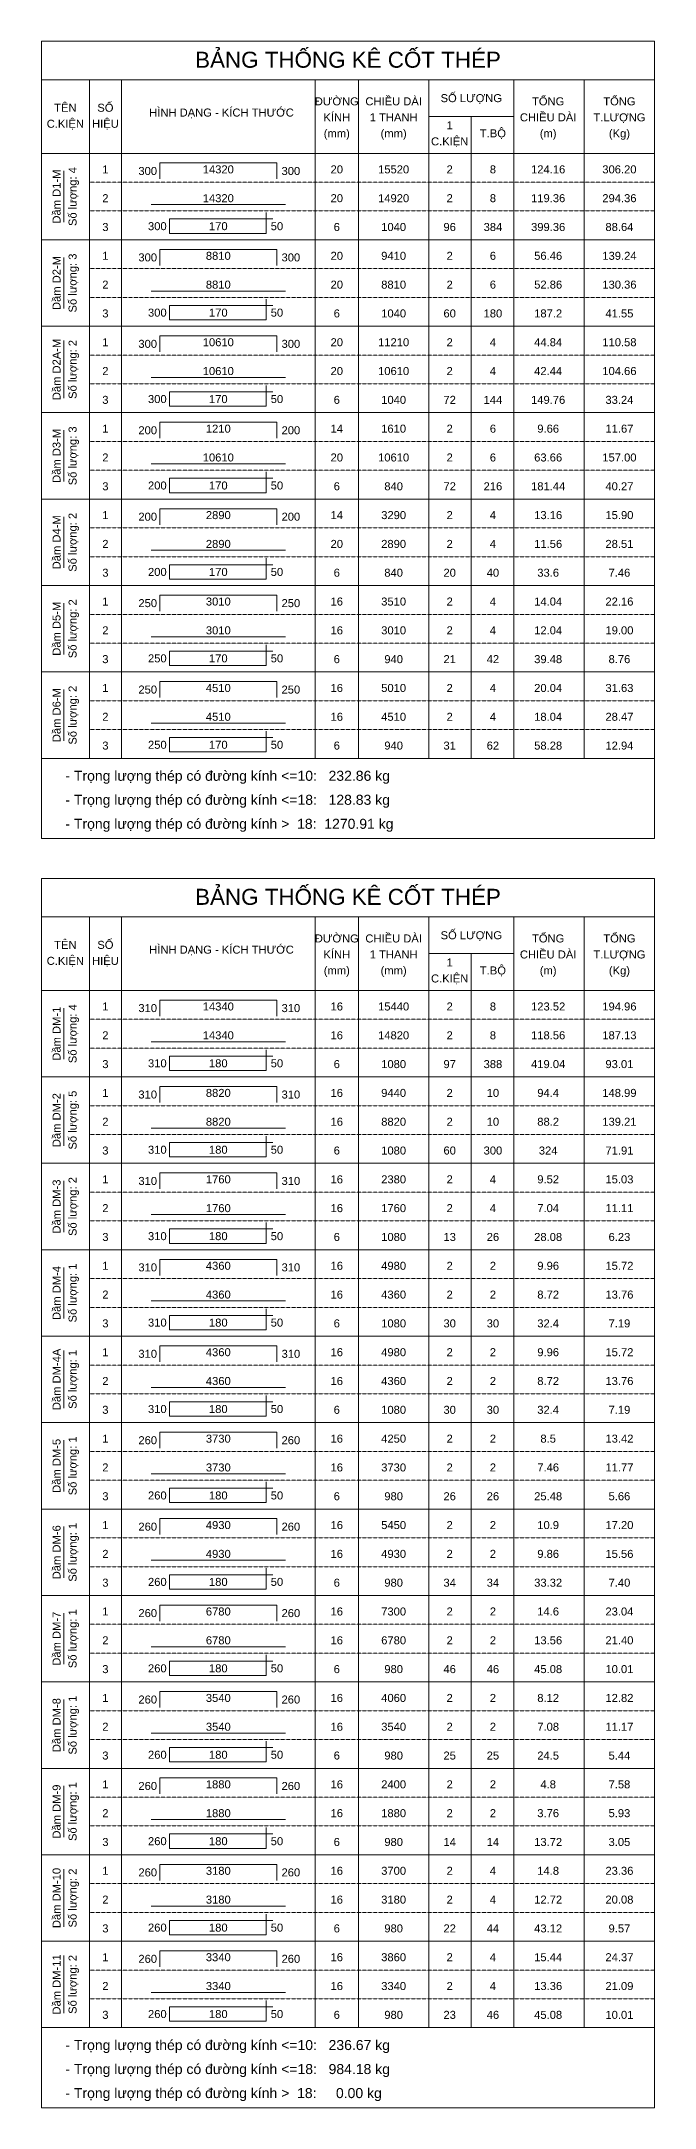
# Model space of a CAD drawing. Header units: inches. Extents: x 0 to 9575, y -6398350 to -6344425.
# Drawn here: x 0 to 9575, y -6376700 to -6344425 of the extents above; entities that cross this region are included whole.
import ezdxf
from ezdxf.enums import TextEntityAlignment as Align

# ---------------------------------------------------------------- set-up
doc = ezdxf.new("R2010")
doc.units = ezdxf.units.IN
doc.header["$MEASUREMENT"] = 0
doc.linetypes.add('HIDDENX2', pattern=[0.75, 0.5, -0.25])
for name, color, linetype, lineweight in [('Bao', 2, 'Continuous', 0), ('NetMo', 9, 'HIDDENX2', 0), ('Steel', 4, 'Continuous', 0), ('Text', 2, 'Continuous', 0), ('TextThep', 7, 'Continuous', 0)]:
    doc.layers.add(name, color=color, linetype=linetype, lineweight=lineweight)
doc.styles.add('Hoa', font='micross_0.ttf')
doc.styles.add('Thuong', font='micross_0.ttf')

msp = doc.modelspace()

# ---------------------------------------------------------------- linework, layer by layer
at = {"layer": 'Bao'}
for p, q in [((0, -6344425), (9575, -6344425)), ((0, -6344425), (0, -6356875)), ((9575, -6344425), (9575, -6356875)), ((0, -6345025), (9575, -6345025)), ((750, -6345025), (750, -6355625)), ((1250, -6345025), (1250, -6355625)), ((4275, -6345025), (4275, -6355625)), ((4950, -6345025), (4950, -6355625)), ((6050, -6345025), (6050, -6355625)), ((7375, -6345025), (7375, -6355625)), ((8475, -6345025), (8475, -6355625)), ((6050, -6345600), (7375, -6345600)), ((6712.5, -6345600), (6712.5, -6355625)), ((0, -6346175), (9575, -6346175)), ((0, -6357500), (9575, -6357500)), ((0, -6357500), (0, -6376700)), ((9575, -6357500), (9575, -6376700)), ((0, -6358100), (9575, -6358100)), ((750, -6358100), (750, -6375450)), ((1250, -6358100), (1250, -6375450)), ((4275, -6358100), (4275, -6375450)), ((4950, -6358100), (4950, -6375450)), ((6050, -6358100), (6050, -6375450)), ((7375, -6358100), (7375, -6375450)), ((8475, -6358100), (8475, -6375450)), ((6050, -6358675), (7375, -6358675)), ((6712.5, -6358675), (6712.5, -6375450)), ((0, -6359250), (9575, -6359250))]:
    msp.add_line(p, q, dxfattribs=at)
at = {"layer": 'NetMo'}
for p, q in [((750, -6346625), (9575, -6346625)), ((750, -6347075), (9575, -6347075)), ((750, -6347525), (9575, -6347525)), ((750, -6347975), (9575, -6347975)), ((750, -6348425), (9575, -6348425)), ((750, -6348875), (9575, -6348875)), ((750, -6349325), (9575, -6349325)), ((750, -6349775), (9575, -6349775)), ((750, -6350225), (9575, -6350225)), ((750, -6350675), (9575, -6350675)), ((750, -6351125), (9575, -6351125)), ((750, -6351575), (9575, -6351575)), ((750, -6352025), (9575, -6352025)), ((750, -6352475), (9575, -6352475)), ((750, -6352925), (9575, -6352925)), ((750, -6353375), (9575, -6353375)), ((750, -6353825), (9575, -6353825)), ((750, -6354275), (9575, -6354275)), ((750, -6354725), (9575, -6354725)), ((750, -6355175), (9575, -6355175)), ((750, -6355625), (9575, -6355625)), ((750, -6359700), (9575, -6359700)), ((750, -6360150), (9575, -6360150)), ((750, -6360600), (9575, -6360600)), ((750, -6361050), (9575, -6361050)), ((750, -6361500), (9575, -6361500)), ((750, -6361950), (9575, -6361950)), ((750, -6362400), (9575, -6362400)), ((750, -6362850), (9575, -6362850)), ((750, -6363300), (9575, -6363300)), ((750, -6363750), (9575, -6363750)), ((750, -6364200), (9575, -6364200)), ((750, -6364650), (9575, -6364650)), ((750, -6365100), (9575, -6365100)), ((750, -6365550), (9575, -6365550)), ((750, -6366000), (9575, -6366000)), ((750, -6366450), (9575, -6366450)), ((750, -6366900), (9575, -6366900)), ((750, -6367350), (9575, -6367350)), ((750, -6367800), (9575, -6367800)), ((750, -6368250), (9575, -6368250)), ((750, -6368700), (9575, -6368700)), ((750, -6369150), (9575, -6369150)), ((750, -6369600), (9575, -6369600)), ((750, -6370050), (9575, -6370050)), ((750, -6370500), (9575, -6370500)), ((750, -6370950), (9575, -6370950)), ((750, -6371400), (9575, -6371400)), ((750, -6371850), (9575, -6371850)), ((750, -6372300), (9575, -6372300)), ((750, -6372750), (9575, -6372750)), ((750, -6373200), (9575, -6373200)), ((750, -6373650), (9575, -6373650)), ((750, -6374100), (9575, -6374100)), ((750, -6374550), (9575, -6374550)), ((750, -6375000), (9575, -6375000)), ((750, -6375450), (9575, -6375450))]:
    msp.add_line(p, q, dxfattribs=at)
at = {"layer": 'Steel'}
for points in [[(1850, -6346575), (1850, -6346325), (3675, -6346325), (3675, -6346575)], [(1712.5, -6346975), (3812.5, -6346975)], [(3612.5, -6347200), (2000, -6347200), (2000, -6347425), (3512.5, -6347425), (3512.5, -6347100)], [(1850, -6347925), (1850, -6347675), (3675, -6347675), (3675, -6347925)], [(1712.5, -6348325), (3812.5, -6348325)], [(3612.5, -6348550), (2000, -6348550), (2000, -6348775), (3512.5, -6348775), (3512.5, -6348450)], [(1850, -6349275), (1850, -6349025), (3675, -6349025), (3675, -6349275)], [(1712.5, -6349675), (3812.5, -6349675)], [(3612.5, -6349900), (2000, -6349900), (2000, -6350125), (3512.5, -6350125), (3512.5, -6349800)], [(1850, -6350625), (1850, -6350375), (3675, -6350375), (3675, -6350625)], [(1712.5, -6351025), (3812.5, -6351025)], [(3612.5, -6351250), (2000, -6351250), (2000, -6351475), (3512.5, -6351475), (3512.5, -6351150)], [(1850, -6351975), (1850, -6351725), (3675, -6351725), (3675, -6351975)], [(1712.5, -6352375), (3812.5, -6352375)], [(3612.5, -6352600), (2000, -6352600), (2000, -6352825), (3512.5, -6352825), (3512.5, -6352500)], [(1850, -6353325), (1850, -6353075), (3675, -6353075), (3675, -6353325)], [(1712.5, -6353725), (3812.5, -6353725)], [(3612.5, -6353950), (2000, -6353950), (2000, -6354175), (3512.5, -6354175), (3512.5, -6353850)], [(1850, -6354675), (1850, -6354425), (3675, -6354425), (3675, -6354675)], [(1712.5, -6355075), (3812.5, -6355075)], [(3612.5, -6355300), (2000, -6355300), (2000, -6355525), (3512.5, -6355525), (3512.5, -6355200)], [(1850, -6359650), (1850, -6359400), (3675, -6359400), (3675, -6359650)], [(1712.5, -6360050), (3812.5, -6360050)], [(3612.5, -6360275), (2000, -6360275), (2000, -6360500), (3512.5, -6360500), (3512.5, -6360175)], [(1850, -6361000), (1850, -6360750), (3675, -6360750), (3675, -6361000)], [(1712.5, -6361400), (3812.5, -6361400)], [(3612.5, -6361625), (2000, -6361625), (2000, -6361850), (3512.5, -6361850), (3512.5, -6361525)], [(1850, -6362350), (1850, -6362100), (3675, -6362100), (3675, -6362350)], [(1712.5, -6362750), (3812.5, -6362750)], [(3612.5, -6362975), (2000, -6362975), (2000, -6363200), (3512.5, -6363200), (3512.5, -6362875)], [(1850, -6363700), (1850, -6363450), (3675, -6363450), (3675, -6363700)], [(1712.5, -6364100), (3812.5, -6364100)], [(3612.5, -6364325), (2000, -6364325), (2000, -6364550), (3512.5, -6364550), (3512.5, -6364225)], [(1850, -6365050), (1850, -6364800), (3675, -6364800), (3675, -6365050)], [(1712.5, -6365450), (3812.5, -6365450)], [(3612.5, -6365675), (2000, -6365675), (2000, -6365900), (3512.5, -6365900), (3512.5, -6365575)], [(1850, -6366400), (1850, -6366150), (3675, -6366150), (3675, -6366400)], [(1712.5, -6366800), (3812.5, -6366800)], [(3612.5, -6367025), (2000, -6367025), (2000, -6367250), (3512.5, -6367250), (3512.5, -6366925)], [(1850, -6367750), (1850, -6367500), (3675, -6367500), (3675, -6367750)], [(1712.5, -6368150), (3812.5, -6368150)], [(3612.5, -6368375), (2000, -6368375), (2000, -6368600), (3512.5, -6368600), (3512.5, -6368275)], [(1850, -6369100), (1850, -6368850), (3675, -6368850), (3675, -6369100)], [(1712.5, -6369500), (3812.5, -6369500)], [(3612.5, -6369725), (2000, -6369725), (2000, -6369950), (3512.5, -6369950), (3512.5, -6369625)], [(1850, -6370450), (1850, -6370200), (3675, -6370200), (3675, -6370450)], [(1712.5, -6370850), (3812.5, -6370850)], [(3612.5, -6371075), (2000, -6371075), (2000, -6371300), (3512.5, -6371300), (3512.5, -6370975)], [(1850, -6371800), (1850, -6371550), (3675, -6371550), (3675, -6371800)], [(1712.5, -6372200), (3812.5, -6372200)], [(3612.5, -6372425), (2000, -6372425), (2000, -6372650), (3512.5, -6372650), (3512.5, -6372325)], [(1850, -6373150), (1850, -6372900), (3675, -6372900), (3675, -6373150)], [(1712.5, -6373550), (3812.5, -6373550)], [(3612.5, -6373775), (2000, -6373775), (2000, -6374000), (3512.5, -6374000), (3512.5, -6373675)], [(1850, -6374500), (1850, -6374250), (3675, -6374250), (3675, -6374500)], [(1712.5, -6374900), (3812.5, -6374900)], [(3612.5, -6375125), (2000, -6375125), (2000, -6375350), (3512.5, -6375350), (3512.5, -6375025)]]:
    msp.add_lwpolyline(points, dxfattribs=at)
at = {"layer": 'Text'}
for p, q in [((350, -6347250), (350, -6346450)), ((0, -6347525), (9575, -6347525)), ((350, -6348600), (350, -6347800)), ((0, -6348875), (9575, -6348875)), ((350, -6350000), (350, -6349100)), ((0, -6350225), (9575, -6350225)), ((350, -6351300), (350, -6350500)), ((0, -6351575), (9575, -6351575)), ((350, -6352650), (350, -6351850)), ((0, -6352925), (9575, -6352925)), ((350, -6354000), (350, -6353200)), ((0, -6354275), (9575, -6354275)), ((350, -6355350), (350, -6354550)), ((0, -6355625), (9575, -6355625)), ((0, -6355625), (9575, -6355625)), ((0, -6356875), (9575, -6356875)), ((350, -6360325), (350, -6359525)), ((0, -6360600), (9575, -6360600)), ((350, -6361675), (350, -6360875)), ((0, -6361950), (9575, -6361950)), ((350, -6363025), (350, -6362225)), ((0, -6363300), (9575, -6363300)), ((350, -6364375), (350, -6363575)), ((0, -6364650), (9575, -6364650)), ((350, -6365775), (350, -6364875)), ((0, -6366000), (9575, -6366000)), ((350, -6367075), (350, -6366275)), ((0, -6367350), (9575, -6367350)), ((350, -6368425), (350, -6367625)), ((0, -6368700), (9575, -6368700)), ((350, -6369775), (350, -6368975)), ((0, -6370050), (9575, -6370050)), ((350, -6371125), (350, -6370325)), ((0, -6371400), (9575, -6371400)), ((350, -6372475), (350, -6371675)), ((0, -6372750), (9575, -6372750)), ((350, -6373875), (350, -6372975)), ((0, -6374100), (9575, -6374100)), ((350, -6375225), (350, -6374325)), ((0, -6375450), (9575, -6375450)), ((0, -6375450), (9575, -6375450)), ((0, -6376700), (9575, -6376700))]:
    msp.add_line(p, q, dxfattribs=at)

# ---------------------------------------------------------------- texts
at = {"layer": 'Text', "color": 4, "style": 'Hoa'}
for p in [(4787.5, -6344837.5), (4787.5, -6357912.5)]:
    msp.add_text('BẢNG THỐNG KÊ CỐT THÉP', height=250, dxfattribs=at).set_placement(p, align=Align.CENTER)
at = {"layer": 'Text'}
for s, style, p in [('CHIỀU DÀI', 'Hoa', (5500, -6345425)), ('SỐ LƯỢNG', 'Hoa', (6712.5, -6345375)), ('TỔNG', 'Hoa', (7912.5, -6345425)), ('TỔNG', 'Hoa', (9025, -6345425)), ('TÊN', 'Hoa', (375, -6345525)), ('SỐ', 'Hoa', (1000, -6345525)), ('HÌNH DẠNG - KÍCH THƯỚC', 'Hoa', (2812.5, -6345600)), ('ĐƯỜNG', 'Hoa', (4612.5, -6345425)), ('KÍNH', 'Hoa', (4612.5, -6345675)), ('1 THANH', 'Hoa', (5500, -6345675)), ('CHIỀU DÀI', 'Hoa', (7912.5, -6345675)), ('T.LƯỢNG', 'Hoa', (9025, -6345675)), ('C.KIỆN', 'Hoa', (375, -6345775)), ('HIỆU', 'Hoa', (1000, -6345775)), ('(mm)', 'Thuong', (4612.5, -6345925)), ('(mm)', 'Thuong', (5500, -6345925)), ('C.KIỆN', 'Hoa', (6375, -6346050)), ('1', 'Hoa', (6375, -6345800)), ('T.BỘ', 'Hoa', (7050, -6345925)), ('(m)', 'Thuong', (7912.5, -6345925)), ('(Kg)', 'Thuong', (9025, -6345925)), ('TÊN', 'Hoa', (375, -6358600)), ('SỐ', 'Hoa', (1000, -6358600)), ('ĐƯỜNG', 'Hoa', (4612.5, -6358500)), ('CHIỀU DÀI', 'Hoa', (5500, -6358500)), ('SỐ LƯỢNG', 'Hoa', (6712.5, -6358450)), ('TỔNG', 'Hoa', (7912.5, -6358500)), ('TỔNG', 'Hoa', (9025, -6358500)), ('C.KIỆN', 'Hoa', (375, -6358850)), ('HIỆU', 'Hoa', (1000, -6358850)), ('HÌNH DẠNG - KÍCH THƯỚC', 'Hoa', (2812.5, -6358675)), ('KÍNH', 'Hoa', (4612.5, -6358750)), ('1 THANH', 'Hoa', (5500, -6358750)), ('1', 'Hoa', (6375, -6358875)), ('CHIỀU DÀI', 'Hoa', (7912.5, -6358750)), ('T.LƯỢNG', 'Hoa', (9025, -6358750)), ('(mm)', 'Thuong', (4612.5, -6359000)), ('(mm)', 'Thuong', (5500, -6359000)), ('C.KIỆN', 'Hoa', (6375, -6359125)), ('T.BỘ', 'Hoa', (7050, -6359000)), ('(m)', 'Thuong', (7912.5, -6359000)), ('(Kg)', 'Thuong', (9025, -6359000))]:
    msp.add_text(s, height=125, dxfattribs=dict(at, style=style)).set_placement(p, align=Align.CENTER)
at = {"layer": 'Text', "style": 'Hoa'}
for s, p in [('Dầm D1-M', (300, -6346850)), ('Số lượng: 4', (550, -6346850)), ('Dầm D2-M', (300, -6348200)), ('Số lượng: 3', (550, -6348200)), ('Dầm D2A-M', (300, -6349550)), ('Số lượng: 2', (550, -6349550)), ('Dầm D3-M', (300, -6350900)), ('Số lượng: 3', (550, -6350900)), ('Dầm D4-M', (300, -6352250)), ('Số lượng: 2', (550, -6352250)), ('Dầm D5-M', (300, -6353600)), ('Số lượng: 2', (550, -6353600)), ('Dầm D6-M', (300, -6354950)), ('Số lượng: 2', (550, -6354950)), ('Dầm DM-1', (300, -6359925)), ('Số lượng: 4', (550, -6359925)), ('Dầm DM-2', (300, -6361275)), ('Số lượng: 5', (550, -6361275)), ('Dầm DM-3', (300, -6362625)), ('Số lượng: 2', (550, -6362625)), ('Dầm DM-4', (300, -6363975)), ('Số lượng: 1', (550, -6363975)), ('Dầm DM-4A', (300, -6365325)), ('Số lượng: 1', (550, -6365325)), ('Số lượng: 1', (550, -6366675)), ('Dầm DM-5', (300, -6366675)), ('Dầm DM-6', (300, -6368025)), ('Số lượng: 1', (550, -6368025)), ('Dầm DM-7', (300, -6369375)), ('Số lượng: 1', (550, -6369375)), ('Dầm DM-8', (300, -6370725)), ('Số lượng: 1', (550, -6370725)), ('Dầm DM-9', (300, -6372075)), ('Số lượng: 1', (550, -6372075)), ('Dầm DM-10', (300, -6373425)), ('Số lượng: 2', (550, -6373425)), ('Dầm DM-11', (300, -6374775)), ('Số lượng: 2', (550, -6374775))]:
    msp.add_text(s, height=125, rotation=90.00021, dxfattribs=at).set_placement(p, align=Align.CENTER)
for s, p in [('- Trọng lượng thép có đường kính <=10:   232.86 kg', (375, -6355975)), ('- Trọng lượng thép có đường kính <=18:   128.83 kg', (375, -6356350)), ('- Trọng lượng thép có đường kính >  18:  1270.91 kg', (375, -6356725)), ('- Trọng lượng thép có đường kính <=10:   236.67 kg', (375, -6375800)), ('- Trọng lượng thép có đường kính <=18:   984.18 kg', (375, -6376175)), ('- Trọng lượng thép có đường kính >  18:     0.00 kg', (375, -6376550))]:
    msp.add_text(s, height=156.25, dxfattribs=at).set_placement(p)
at = {"layer": 'TextThep', "style": 'Hoa'}
for s, p in [('1', (1000, -6346525)), ('14320', (2762.5, -6346525)), ('20', (4612.5, -6346525)), ('2', (1000, -6346975)), ('14320', (2762.5, -6346975)), ('20', (4612.5, -6346975)), ('14920', (5500, -6346975)), ('2', (6375, -6346975)), ('8', (7050, -6346975)), ('119.36', (7912.5, -6346975)), ('294.36', (9025, -6346975)), ('3', (1000, -6347425)), ('170', (2762.5, -6347412.5)), ('6', (4612.5, -6347425)), ('1', (1000, -6347875)), ('8810', (2762.5, -6347875)), ('20', (4612.5, -6347875)), ('2', (1000, -6348325)), ('8810', (2762.5, -6348325)), ('20', (4612.5, -6348325)), ('8810', (5500, -6348325)), ('2', (6375, -6348325)), ('6', (7050, -6348325)), ('52.86', (7912.5, -6348325)), ('130.36', (9025, -6348325)), ('3', (1000, -6348775)), ('170', (2762.5, -6348762.5)), ('6', (4612.5, -6348775)), ('1', (1000, -6349225)), ('10610', (2762.5, -6349225)), ('20', (4612.5, -6349225)), ('2', (1000, -6349675)), ('10610', (2762.5, -6349675)), ('20', (4612.5, -6349675)), ('10610', (5500, -6349675)), ('2', (6375, -6349675)), ('4', (7050, -6349675)), ('42.44', (7912.5, -6349675)), ('104.66', (9025, -6349675)), ('3', (1000, -6350125)), ('170', (2762.5, -6350112.5)), ('6', (4612.5, -6350125)), ('1', (1000, -6350575)), ('1210', (2762.5, -6350575)), ('14', (4612.5, -6350575)), ('2', (1000, -6351025)), ('10610', (2762.5, -6351025)), ('20', (4612.5, -6351025)), ('10610', (5500, -6351025)), ('2', (6375, -6351025)), ('6', (7050, -6351025)), ('63.66', (7912.5, -6351025)), ('157.00', (9025, -6351025)), ('3', (1000, -6351475)), ('170', (2762.5, -6351462.5)), ('6', (4612.5, -6351475)), ('1', (1000, -6351925)), ('2890', (2762.5, -6351925)), ('14', (4612.5, -6351925)), ('2', (1000, -6352375)), ('2890', (2762.5, -6352375)), ('20', (4612.5, -6352375)), ('2890', (5500, -6352375)), ('2', (6375, -6352375)), ('4', (7050, -6352375)), ('11.56', (7912.5, -6352375)), ('28.51', (9025, -6352375)), ('3', (1000, -6352825)), ('170', (2762.5, -6352812.5)), ('6', (4612.5, -6352825)), ('1', (1000, -6353275)), ('3010', (2762.5, -6353275)), ('16', (4612.5, -6353275)), ('2', (1000, -6353725)), ('3010', (2762.5, -6353725)), ('16', (4612.5, -6353725)), ('3010', (5500, -6353725)), ('2', (6375, -6353725)), ('4', (7050, -6353725)), ('12.04', (7912.5, -6353725)), ('19.00', (9025, -6353725)), ('3', (1000, -6354175)), ('170', (2762.5, -6354162.5)), ('6', (4612.5, -6354175)), ('1', (1000, -6354625)), ('4510', (2762.5, -6354625)), ('16', (4612.5, -6354625)), ('2', (1000, -6355075)), ('4510', (2762.5, -6355075)), ('16', (4612.5, -6355075)), ('4510', (5500, -6355075)), ('2', (6375, -6355075)), ('4', (7050, -6355075)), ('18.04', (7912.5, -6355075)), ('28.47', (9025, -6355075)), ('3', (1000, -6355525)), ('170', (2762.5, -6355512.5)), ('6', (4612.5, -6355525)), ('1', (1000, -6359600)), ('14340', (2762.5, -6359600)), ('16', (4612.5, -6359600)), ('2', (1000, -6360050)), ('14340', (2762.5, -6360050)), ('16', (4612.5, -6360050)), ('14820', (5500, -6360050)), ('2', (6375, -6360050)), ('8', (7050, -6360050)), ('118.56', (7912.5, -6360050)), ('187.13', (9025, -6360050)), ('3', (1000, -6360500)), ('180', (2762.5, -6360487.5)), ('6', (4612.5, -6360500)), ('1', (1000, -6360950)), ('8820', (2762.5, -6360950)), ('16', (4612.5, -6360950)), ('2', (1000, -6361400)), ('8820', (2762.5, -6361400)), ('16', (4612.5, -6361400)), ('8820', (5500, -6361400)), ('2', (6375, -6361400)), ('10', (7050, -6361400)), ('88.2', (7912.5, -6361400)), ('139.21', (9025, -6361400)), ('3', (1000, -6361850)), ('180', (2762.5, -6361837.5)), ('6', (4612.5, -6361850)), ('1', (1000, -6362300)), ('1760', (2762.5, -6362300)), ('16', (4612.5, -6362300)), ('2', (1000, -6362750)), ('1760', (2762.5, -6362750)), ('16', (4612.5, -6362750)), ('1760', (5500, -6362750)), ('2', (6375, -6362750)), ('4', (7050, -6362750)), ('7.04', (7912.5, -6362750)), ('11.11', (9025, -6362750)), ('3', (1000, -6363200)), ('180', (2762.5, -6363187.5)), ('6', (4612.5, -6363200)), ('1', (1000, -6363650)), ('4360', (2762.5, -6363650)), ('16', (4612.5, -6363650)), ('2', (1000, -6364100)), ('4360', (2762.5, -6364100)), ('16', (4612.5, -6364100)), ('4360', (5500, -6364100)), ('2', (6375, -6364100)), ('2', (7050, -6364100)), ('8.72', (7912.5, -6364100)), ('13.76', (9025, -6364100)), ('3', (1000, -6364550)), ('180', (2762.5, -6364537.5)), ('6', (4612.5, -6364550)), ('1', (1000, -6365000)), ('4360', (2762.5, -6365000)), ('16', (4612.5, -6365000)), ('2', (1000, -6365450)), ('4360', (2762.5, -6365450)), ('16', (4612.5, -6365450)), ('4360', (5500, -6365450)), ('2', (6375, -6365450)), ('2', (7050, -6365450)), ('8.72', (7912.5, -6365450)), ('13.76', (9025, -6365450)), ('3', (1000, -6365900)), ('180', (2762.5, -6365887.5)), ('6', (4612.5, -6365900)), ('1', (1000, -6366350)), ('3730', (2762.5, -6366350)), ('16', (4612.5, -6366350)), ('2', (1000, -6366800)), ('3730', (2762.5, -6366800)), ('16', (4612.5, -6366800)), ('3730', (5500, -6366800)), ('2', (6375, -6366800)), ('2', (7050, -6366800)), ('7.46', (7912.5, -6366800)), ('11.77', (9025, -6366800)), ('3', (1000, -6367250)), ('180', (2762.5, -6367237.5)), ('6', (4612.5, -6367250)), ('1', (1000, -6367700)), ('4930', (2762.5, -6367700)), ('16', (4612.5, -6367700)), ('2', (1000, -6368150)), ('4930', (2762.5, -6368150)), ('16', (4612.5, -6368150)), ('4930', (5500, -6368150)), ('2', (6375, -6368150)), ('2', (7050, -6368150)), ('9.86', (7912.5, -6368150)), ('15.56', (9025, -6368150)), ('3', (1000, -6368600)), ('180', (2762.5, -6368587.5)), ('6', (4612.5, -6368600)), ('1', (1000, -6369050)), ('6780', (2762.5, -6369050)), ('16', (4612.5, -6369050)), ('2', (1000, -6369500)), ('6780', (2762.5, -6369500)), ('16', (4612.5, -6369500)), ('6780', (5500, -6369500)), ('2', (6375, -6369500)), ('2', (7050, -6369500)), ('13.56', (7912.5, -6369500)), ('21.40', (9025, -6369500)), ('3', (1000, -6369950)), ('180', (2762.5, -6369937.5)), ('6', (4612.5, -6369950)), ('1', (1000, -6370400)), ('3540', (2762.5, -6370400)), ('16', (4612.5, -6370400)), ('2', (1000, -6370850)), ('3540', (2762.5, -6370850)), ('16', (4612.5, -6370850)), ('3540', (5500, -6370850)), ('2', (6375, -6370850)), ('2', (7050, -6370850)), ('7.08', (7912.5, -6370850)), ('11.17', (9025, -6370850)), ('3', (1000, -6371300)), ('180', (2762.5, -6371287.5)), ('6', (4612.5, -6371300)), ('1', (1000, -6371750)), ('1880', (2762.5, -6371750)), ('16', (4612.5, -6371750)), ('2', (1000, -6372200)), ('1880', (2762.5, -6372200)), ('16', (4612.5, -6372200)), ('1880', (5500, -6372200)), ('2', (6375, -6372200)), ('2', (7050, -6372200)), ('3.76', (7912.5, -6372200)), ('5.93', (9025, -6372200)), ('3', (1000, -6372650)), ('180', (2762.5, -6372637.5)), ('6', (4612.5, -6372650)), ('1', (1000, -6373100)), ('3180', (2762.5, -6373100)), ('16', (4612.5, -6373100)), ('2', (1000, -6373550)), ('3180', (2762.5, -6373550)), ('16', (4612.5, -6373550)), ('3180', (5500, -6373550)), ('2', (6375, -6373550)), ('4', (7050, -6373550)), ('12.72', (7912.5, -6373550)), ('20.08', (9025, -6373550)), ('3', (1000, -6374000)), ('180', (2762.5, -6373987.5)), ('6', (4612.5, -6374000)), ('1', (1000, -6374450)), ('3340', (2762.5, -6374450)), ('16', (4612.5, -6374450)), ('2', (1000, -6374900)), ('3340', (2762.5, -6374900)), ('16', (4612.5, -6374900)), ('3340', (5500, -6374900)), ('2', (6375, -6374900)), ('4', (7050, -6374900)), ('13.36', (7912.5, -6374900)), ('21.09', (9025, -6374900)), ('3', (1000, -6375350)), ('180', (2762.5, -6375337.5)), ('6', (4612.5, -6375350))]:
    msp.add_text(s, height=125, dxfattribs=at).set_placement(p, align=Align.BOTTOM_CENTER)
for s, p in [('300', (1806.25, -6346550)), ('300', (1956.25, -6347412.5)), ('300', (1806.25, -6347900)), ('300', (1956.25, -6348762.5)), ('300', (1806.25, -6349250)), ('300', (1956.25, -6350112.5)), ('200', (1806.25, -6350600)), ('200', (1956.25, -6351462.5)), ('200', (1806.25, -6351950)), ('200', (1956.25, -6352812.5)), ('250', (1806.25, -6353300)), ('250', (1956.25, -6354162.5)), ('250', (1806.25, -6354650)), ('250', (1956.25, -6355512.5)), ('310', (1806.25, -6359625)), ('310', (1956.25, -6360487.5)), ('310', (1806.25, -6360975)), ('310', (1956.25, -6361837.5)), ('310', (1806.25, -6362325)), ('310', (1956.25, -6363187.5)), ('310', (1806.25, -6363675)), ('310', (1956.25, -6364537.5)), ('310', (1806.25, -6365025)), ('310', (1956.25, -6365887.5)), ('260', (1806.25, -6366375)), ('260', (1956.25, -6367237.5)), ('260', (1806.25, -6367725)), ('260', (1956.25, -6368587.5)), ('260', (1806.25, -6369075)), ('260', (1956.25, -6369937.5)), ('260', (1806.25, -6370425)), ('260', (1956.25, -6371287.5)), ('260', (1806.25, -6371775)), ('260', (1956.25, -6372637.5)), ('260', (1806.25, -6373125)), ('260', (1956.25, -6373987.5)), ('260', (1806.25, -6374475)), ('260', (1956.25, -6375337.5))]:
    msp.add_text(s, height=125, dxfattribs=at).set_placement(p, align=Align.BOTTOM_RIGHT)
for s, p in [('300', (3750, -6346550)), ('50', (3581.25, -6347412.5)), ('300', (3750, -6347900)), ('50', (3581.25, -6348762.5)), ('300', (3750, -6349250)), ('50', (3581.25, -6350112.5)), ('200', (3750, -6350600)), ('50', (3581.25, -6351462.5)), ('200', (3750, -6351950)), ('50', (3581.25, -6352812.5)), ('250', (3750, -6353300)), ('50', (3581.25, -6354162.5)), ('250', (3750, -6354650)), ('50', (3581.25, -6355512.5)), ('310', (3750, -6359625)), ('50', (3581.25, -6360487.5)), ('310', (3750, -6360975)), ('50', (3581.25, -6361837.5)), ('310', (3750, -6362325)), ('50', (3581.25, -6363187.5)), ('310', (3750, -6363675)), ('50', (3581.25, -6364537.5)), ('310', (3750, -6365025)), ('50', (3581.25, -6365887.5)), ('260', (3750, -6366375)), ('50', (3581.25, -6367237.5)), ('260', (3750, -6367725)), ('50', (3581.25, -6368587.5)), ('260', (3750, -6369075)), ('50', (3581.25, -6369937.5)), ('260', (3750, -6370425)), ('50', (3581.25, -6371287.5)), ('260', (3750, -6371775)), ('50', (3581.25, -6372637.5)), ('260', (3750, -6373125)), ('50', (3581.25, -6373987.5)), ('260', (3750, -6374475)), ('50', (3581.25, -6375337.5))]:
    msp.add_text(s, height=125, dxfattribs=at).set_placement(p, align=Align.BOTTOM_LEFT)
at = {"layer": 'TextThep', "color": 7, "style": 'Hoa'}
for s, p in [('15520', (5500, -6346525)), ('2', (6375, -6346525)), ('8', (7050, -6346525)), ('124.16', (7912.5, -6346525)), ('306.20', (9025, -6346525)), ('1040', (5500, -6347425)), ('96', (6375, -6347425)), ('384', (7050, -6347425)), ('399.36', (7912.5, -6347425)), ('88.64', (9025, -6347425)), ('9410', (5500, -6347875)), ('2', (6375, -6347875)), ('6', (7050, -6347875)), ('56.46', (7912.5, -6347875)), ('139.24', (9025, -6347875)), ('1040', (5500, -6348775)), ('60', (6375, -6348775)), ('180', (7050, -6348775)), ('187.2', (7912.5, -6348775)), ('41.55', (9025, -6348775)), ('11210', (5500, -6349225)), ('2', (6375, -6349225)), ('4', (7050, -6349225)), ('44.84', (7912.5, -6349225)), ('110.58', (9025, -6349225)), ('1040', (5500, -6350125)), ('72', (6375, -6350125)), ('144', (7050, -6350125)), ('149.76', (7912.5, -6350125)), ('33.24', (9025, -6350125)), ('1610', (5500, -6350575)), ('2', (6375, -6350575)), ('6', (7050, -6350575)), ('9.66', (7912.5, -6350575)), ('11.67', (9025, -6350575)), ('840', (5500, -6351475)), ('72', (6375, -6351475)), ('216', (7050, -6351475)), ('181.44', (7912.5, -6351475)), ('40.27', (9025, -6351475)), ('3290', (5500, -6351925)), ('2', (6375, -6351925)), ('4', (7050, -6351925)), ('13.16', (7912.5, -6351925)), ('15.90', (9025, -6351925)), ('840', (5500, -6352825)), ('20', (6375, -6352825)), ('40', (7050, -6352825)), ('33.6', (7912.5, -6352825)), ('7.46', (9025, -6352825)), ('3510', (5500, -6353275)), ('2', (6375, -6353275)), ('4', (7050, -6353275)), ('14.04', (7912.5, -6353275)), ('22.16', (9025, -6353275)), ('940', (5500, -6354175)), ('21', (6375, -6354175)), ('42', (7050, -6354175)), ('39.48', (7912.5, -6354175)), ('8.76', (9025, -6354175)), ('5010', (5500, -6354625)), ('2', (6375, -6354625)), ('4', (7050, -6354625)), ('20.04', (7912.5, -6354625)), ('31.63', (9025, -6354625)), ('940', (5500, -6355525)), ('31', (6375, -6355525)), ('62', (7050, -6355525)), ('58.28', (7912.5, -6355525)), ('12.94', (9025, -6355525)), ('15440', (5500, -6359600)), ('2', (6375, -6359600)), ('8', (7050, -6359600)), ('123.52', (7912.5, -6359600)), ('194.96', (9025, -6359600)), ('1080', (5500, -6360500)), ('97', (6375, -6360500)), ('388', (7050, -6360500)), ('419.04', (7912.5, -6360500)), ('93.01', (9025, -6360500)), ('9440', (5500, -6360950)), ('2', (6375, -6360950)), ('10', (7050, -6360950)), ('94.4', (7912.5, -6360950)), ('148.99', (9025, -6360950)), ('1080', (5500, -6361850)), ('60', (6375, -6361850)), ('300', (7050, -6361850)), ('324', (7912.5, -6361850)), ('71.91', (9025, -6361850)), ('2380', (5500, -6362300)), ('2', (6375, -6362300)), ('4', (7050, -6362300)), ('9.52', (7912.5, -6362300)), ('15.03', (9025, -6362300)), ('1080', (5500, -6363200)), ('13', (6375, -6363200)), ('26', (7050, -6363200)), ('28.08', (7912.5, -6363200)), ('6.23', (9025, -6363200)), ('4980', (5500, -6363650)), ('2', (6375, -6363650)), ('2', (7050, -6363650)), ('9.96', (7912.5, -6363650)), ('15.72', (9025, -6363650)), ('1080', (5500, -6364550)), ('30', (6375, -6364550)), ('30', (7050, -6364550)), ('32.4', (7912.5, -6364550)), ('7.19', (9025, -6364550)), ('4980', (5500, -6365000)), ('2', (6375, -6365000)), ('2', (7050, -6365000)), ('9.96', (7912.5, -6365000)), ('15.72', (9025, -6365000)), ('1080', (5500, -6365900)), ('30', (6375, -6365900)), ('30', (7050, -6365900)), ('32.4', (7912.5, -6365900)), ('7.19', (9025, -6365900)), ('4250', (5500, -6366350)), ('2', (6375, -6366350)), ('2', (7050, -6366350)), ('8.5', (7912.5, -6366350)), ('13.42', (9025, -6366350)), ('980', (5500, -6367250)), ('26', (6375, -6367250)), ('26', (7050, -6367250)), ('25.48', (7912.5, -6367250)), ('5.66', (9025, -6367250)), ('5450', (5500, -6367700)), ('2', (6375, -6367700)), ('2', (7050, -6367700)), ('10.9', (7912.5, -6367700)), ('17.20', (9025, -6367700)), ('980', (5500, -6368600)), ('34', (6375, -6368600)), ('34', (7050, -6368600)), ('33.32', (7912.5, -6368600)), ('7.40', (9025, -6368600)), ('7300', (5500, -6369050)), ('2', (6375, -6369050)), ('2', (7050, -6369050)), ('14.6', (7912.5, -6369050)), ('23.04', (9025, -6369050)), ('980', (5500, -6369950)), ('46', (6375, -6369950)), ('46', (7050, -6369950)), ('45.08', (7912.5, -6369950)), ('10.01', (9025, -6369950)), ('4060', (5500, -6370400)), ('2', (6375, -6370400)), ('2', (7050, -6370400)), ('8.12', (7912.5, -6370400)), ('12.82', (9025, -6370400)), ('980', (5500, -6371300)), ('25', (6375, -6371300)), ('25', (7050, -6371300)), ('24.5', (7912.5, -6371300)), ('5.44', (9025, -6371300)), ('2400', (5500, -6371750)), ('2', (6375, -6371750)), ('2', (7050, -6371750)), ('4.8', (7912.5, -6371750)), ('7.58', (9025, -6371750)), ('980', (5500, -6372650)), ('14', (6375, -6372650)), ('14', (7050, -6372650)), ('13.72', (7912.5, -6372650)), ('3.05', (9025, -6372650)), ('3700', (5500, -6373100)), ('2', (6375, -6373100)), ('4', (7050, -6373100)), ('14.8', (7912.5, -6373100)), ('23.36', (9025, -6373100)), ('980', (5500, -6374000)), ('22', (6375, -6374000)), ('44', (7050, -6374000)), ('43.12', (7912.5, -6374000)), ('9.57', (9025, -6374000)), ('3860', (5500, -6374450)), ('2', (6375, -6374450)), ('4', (7050, -6374450)), ('15.44', (7912.5, -6374450)), ('24.37', (9025, -6374450)), ('980', (5500, -6375350)), ('23', (6375, -6375350)), ('46', (7050, -6375350)), ('45.08', (7912.5, -6375350)), ('10.01', (9025, -6375350))]:
    msp.add_text(s, height=125, dxfattribs=at).set_placement(p, align=Align.BOTTOM_CENTER)

doc.saveas('drawing.dxf')
